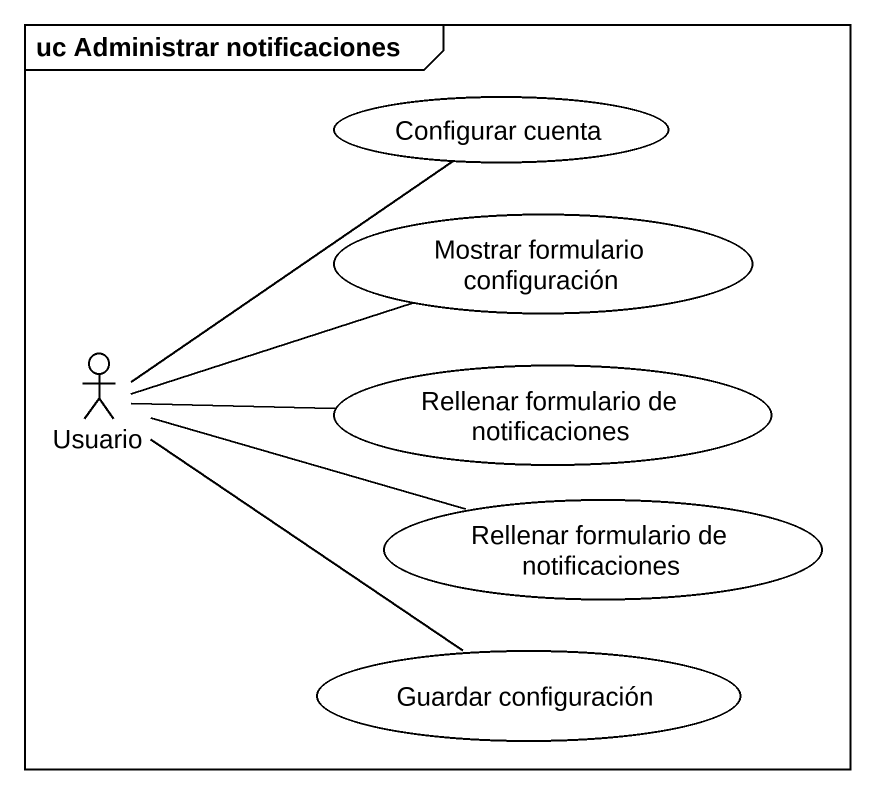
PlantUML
@startuml
mainframe uc Administrar notificaciones
usecase "Configurar cuenta" as Configurar_cuenta
usecase "Mostrar formulario configuración" as Mostrar_formulario
actor Usuario
usecase "Rellenar formulario de notificaciones" as Rellenar_formulario_de
usecase "Rellenar formulario de notificaciones" as Rellenar_formulario_de_2
usecase "Guardar configuración" as Guardar_configuración
Usuario -up- Configurar_cuenta
Usuario -right- Mostrar_formulario
Usuario -right- Rellenar_formulario_de
Usuario -right- Rellenar_formulario_de_2
Usuario -- Guardar_configuración
@enduml
